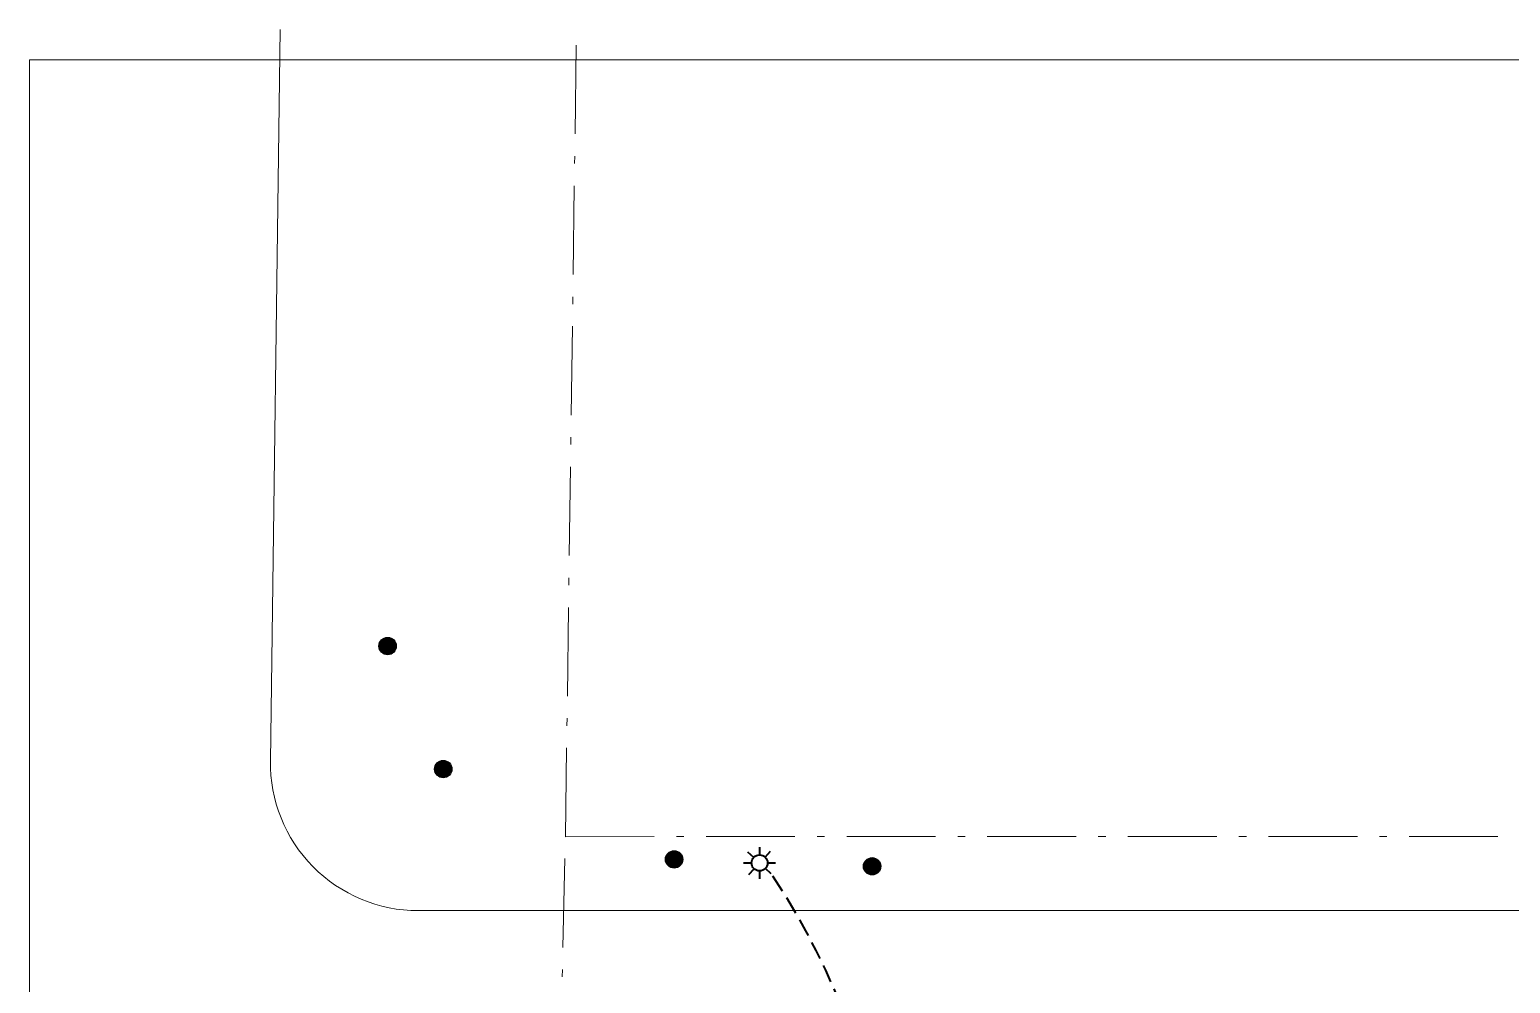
# Model space of a CAD drawing. Header units: metres. Extents: x 14 to 2416, y -346 to 476.
# Drawn here: x 13.82 to 33.83, y -67.62 to -54.72 of the extents above; entities that cross this region are included whole.
import ezdxf

# ---------------------------------------------------------------- set-up
doc = ezdxf.new("R2010")
doc.units = ezdxf.units.M
doc.linetypes.add('ACAD_ISO10W100', pattern=[18, 12, -3, 0, -3])
doc.linetypes.add('Dash Style-2', pattern=[0.694425, 0.48607, -0.208355])
doc.layers.get('Defpoints').update_dxf_attribs({"color": 6})
for name, color, linetype, lineweight in [('A-ANNO-TEXT', 20, 'Continuous', 13), ('calle', 254, 'Continuous', 0), ('E Salida Luces', 22, 'Continuous', 40), ('E Tuberia Emp Piso', 24, 'Dash Style-2', 40)]:
    doc.layers.add(name, color=color, linetype=linetype, lineweight=lineweight)
doc.layers.add('MAVA Luminarias', color=1, linetype='Continuous')
doc.layers.add('SOLAR', color=7, linetype='ACAD_ISO10W100', lineweight=9, true_color=0xff1414)

# ---------------------------------------------------------------- blocks, each defined once
blk = doc.blocks.new('A$Cd6acdfdc')
at = {"layer": 'MAVA Luminarias', "transparency": 33554687}
blk.add_hatch(color=2, dxfattribs=at).paths.add_polyline_path([(0, 0.079, 1), (0.158, 0.079, 1)])
at = {"layer": 'MAVA Luminarias', "color": 2, "transparency": 33554687}
blk.add_circle((0.079, 0.079), 0.079, dxfattribs=at)
blk = doc.blocks.new('A$Cc5be7df0')
at = {"layer": 'calle'}
for p, q in [((2.337, 44.257), (2.471, 54.14)), ((4.337, 42.23), (22.613, 42.233))]:
    blk.add_line(p, q, dxfattribs=at)
blk.add_arc((4.336, 44.23), 2, 179.2193, 270.0092, dxfattribs=at)
at = {"layer": 'SOLAR', "ltscale": 0.1}
blk.add_line((6.323, 43.23), (6.472, 54.14), dxfattribs=at)
blk.add_lwpolyline([(66.071, 43.24), (65.567, 13.241), (5.658, 13.241), (6.323, 43.23), (66.071, 43.24)], dxfattribs=at)
blk = doc.blocks.new('Luz Jardin')
at = {"layer": 'E Salida Luces', "linetype": 'Continuous'}
for p, q in [((0, 0.358), (0, 0.181)), ((-0.358, 0.001), (-0.18, 0.001)), ((-0.132, 0.123), (-0.262, 0.244)), ((0.123, 0.133), (0.243, 0.263)), ((0.18, 0.001), (0.358, 0.001)), ((-0.243, -0.261), (-0.123, -0.131)), ((0, -0.179), (0, -0.357)), ((0.262, -0.243), (0.132, -0.122))]:
    blk.add_line(p, q, dxfattribs=at)
blk.add_circle((0, 0.001), 0.18, dxfattribs=at)

msp = doc.modelspace()

# ---------------------------------------------------------------- linework, layer by layer
at = {"layer": 'Defpoints', "lineweight": 13}
msp.add_lwpolyline([(13.822, -55.133), (88.855, -55.133), (88.855, -109.518), (13.822, -109.518)], close=True, dxfattribs=at)
at = {"layer": 'E Tuberia Emp Piso', "ltscale": 0.5}
msp.add_arc((15.947, -71.446), 9.516, 5.059, 33.9371, dxfattribs=at)

# ---------------------------------------------------------------- block references
at = {"layer": 'A-ANNO-TEXT'}
msp.add_blockref('A$Cc5be7df0', (14.738, -108.863), dxfattribs=at)
at = {"layer": 'E Salida Luces', "xscale": 0.6, "yscale": 0.6, "zscale": 0.6}
msp.add_blockref('Luz Jardin', (23.684, -65.988, 0.8), dxfattribs=at)
at = {"layer": 'MAVA Luminarias', "xscale": 1.483214008569871, "yscale": 1.483214008569871, "zscale": 1.483214008569871}
for p in [(18.542, -63.173), (19.293, -64.837), (22.413, -66.057), (25.088, -66.151)]:
    msp.add_blockref('A$Cd6acdfdc', p, dxfattribs=at)

doc.saveas('drawing.dxf')
